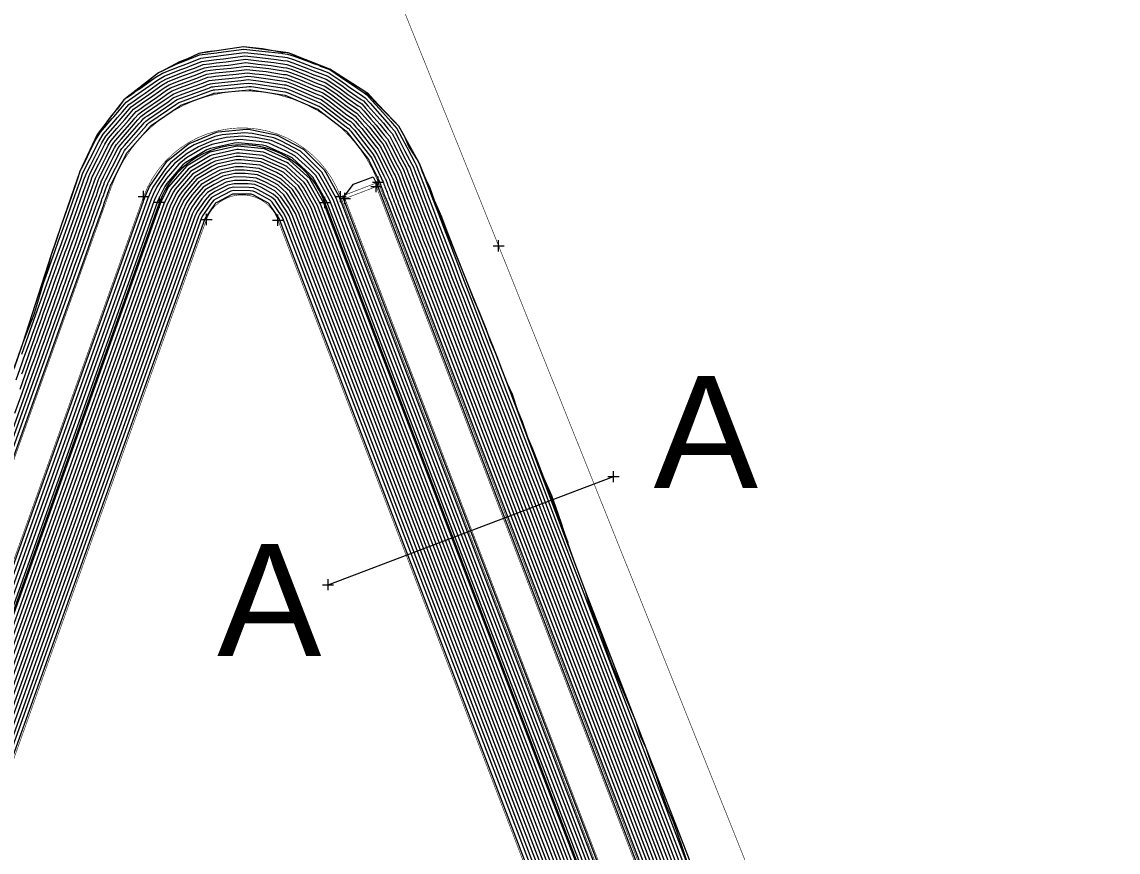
# Model space of a CAD drawing. Extents: x 358458 to 361663, y 818350 to 821723.
# Drawn here: x 360305 to 360500.7, y 821420.3 to 821568.5 of the extents above; entities that cross this region are included whole.
import ezdxf

# ---------------------------------------------------------------- set-up
doc = ezdxf.new("R2010")
doc.units = 0
doc.header["$MEASUREMENT"] = 0
doc.linetypes.add('solid', pattern=[0])
for name, color, linetype, lineweight in [('0 101001GR FENCES', 5, 'solid', 9), ('CROSS SECTIONS', 7, 'solid', 9), ('DAM 1', 7, 'solid', 9), ('DAM FOOTPRINT', 7, 'solid', 9), ('DESIGN_Contours', 7, 'solid', 18), ('FREEBOARD', 7, 'solid', 9), ('WATER LEVEL STRING', 7, 'solid', 9)]:
    doc.layers.add(name, color=color, linetype=linetype, lineweight=lineweight)
doc.styles.add('CT_Arial', font='ARIAL.TTF', dxfattribs={"bigfont": 'ARIAL.TTF'})

# ---------------------------------------------------------------- blocks, each defined once
blk = doc.blocks.new('CCAD_POINT_CROSS')
at = {"linetype": 'solid'}
for p, q in [((-1, 0), (1, 0)), ((0, -1), (0, 1))]:
    blk.add_line(p, q, dxfattribs=at)
for tag in ['POINT_NUMBER', 'POINT_CODE', 'POINT_HEIGHT']:
    blk.add_attdef(tag, (0, 0), '', height=1)

msp = doc.modelspace()

# ---------------------------------------------------------------- linework, layer by layer
at = {"layer": '0 101001GR FENCES', "color": 5, "linetype": 'solid', "lineweight": 9, "const_width": 0.1}
msp.add_lwpolyline([(360407, 821713.71), (360393.97, 821722.31), (360375.97, 821711.45), (360374.56, 821707.72), (360378.74, 821699.71), (360368.53, 821691.08), (360361.92, 821673.13), (360347.67, 821634.07), (360361.71, 821599.06), (360390.11, 821528.5), (360447.78, 821384.75), (360478.35, 821308.98), (360511.88, 821225.56), (360542.71, 821148.95), (360584.63, 821044.45), (360673.59, 820823.78), (360696.16, 820767.52), (360723.17, 820700.47), (360762.91, 820601.58), (360799.02, 820511.91), (360830.21, 820434.39), (360876.29, 820319.74)], dxfattribs=at)
at = {"layer": '0 101001GR FENCES', "color": 5, "lineweight": 0}
msp.add_point((360390.11, 821528.5), dxfattribs=at)
at = {"layer": 'CROSS SECTIONS', "color": 7, "linetype": 'solid', "lineweight": 9}
msp.add_line((360359.65, 821468.01), (360410.63, 821487.31), dxfattribs=at)
at = {"layer": 'CROSS SECTIONS', "color": 7, "lineweight": 0}
for p in [(360410.63, 821487.31), (360359.65, 821468.01)]:
    msp.add_point(p, dxfattribs=at)
at = {"layer": 'DAM 1', "color": 7, "linetype": 'solid', "lineweight": 9, "const_width": 0.1, "elevation": 198.7}
for points in [[(360368.61, 821539.87), (360465.78, 821285.96), (360156.62, 820426.67), (359983.96, 820537.36, -0.3492), (359973.77, 820567.23), (360321.06, 821539.34, -0.696308), (360368.61, 821539.87)], [(360326.71, 821537.32), (359979.42, 820565.21, 0.3492), (359987.2, 820542.41), (360130.33, 820450.65, 0.481673), (360158.98, 820460.39), (360454.49, 821281.76, 0.179606), (360454.35, 821295.68), (360361.89, 821537.3, 0.696589), (360326.71, 821537.32)]]:
    msp.add_lwpolyline(points, format="xyb", dxfattribs=at)
at = {"layer": 'DAM 1', "color": 7, "lineweight": 0}
for p in [(360368.61, 821539.87, 198.7), (360326.71, 821537.32, 198.7), (360361.89, 821537.3, 198.7)]:
    msp.add_point(p, dxfattribs=at)
at = {"layer": 'DAM FOOTPRINT', "color": 7, "linetype": 'solid', "lineweight": 9}
for points in [[(360427.43, 821410.63), (360416.44, 821438.83), (360405.67, 821466.68), (360389.88, 821508.68), (360375.97, 821543.21), (360372.3, 821549.88), (360366.24, 821556.1), (360359.99, 821560.05), (360352.54, 821562.96), (360344.56, 821564.05), (360336.6, 821562.86), (360329.39, 821559.41), (360323.2, 821554.56), (360318.44, 821548.41), (360315.33, 821541.79), (360311.97, 821532.16), (360311.97, 821532.16), (360310.22, 821526.89), (360305.11, 821511.01), (360299.8, 821496.17)], [(360423.81, 821418.55), (360423.14, 821420.48), (360422.07, 821423.66), (360421.33, 821425.65), (360420.05, 821428.73), (360419.31, 821430.74), (360418.28, 821433.78), (360417.43, 821435.96), (360416.44, 821438.83), (360415.47, 821440.95), (360414.57, 821443.77), (360413.52, 821446.17), (360412.33, 821449.01), (360411.46, 821451.13), (360410.24, 821454.08), (360409.43, 821456.29), (360408.41, 821459.16), (360407.49, 821461.58), (360406.42, 821464.21), (360405.67, 821466.68), (360404.81, 821469.04), (360403.76, 821471.74), (360402.95, 821474.06), (360402.08, 821476.69), (360401.33, 821478.92), (360400.33, 821481.86), (360399.63, 821483.89), (360398.21, 821487.09), (360397.44, 821489.12), (360396.21, 821492.23), (360395.32, 821494.27), (360394.35, 821497.09), (360393.55, 821499.08), (360392.58, 821501.96), (360391.71, 821503.87), (360390.57, 821506.72), (360389.88, 821508.68), (360388.62, 821511.64), (360387.87, 821513.69), (360386.61, 821516.77), (360385.7, 821518.96), (360384.68, 821521.57), (360383.79, 821523.82), (360382.74, 821526.35), (360381.9, 821528.62), (360380.72, 821531.55), (360379.99, 821533.65), (360378.64, 821536.62), (360377.87, 821538.82), (360376.53, 821541.69), (360375.97, 821543.21), (360375.72, 821543.68), (360374.09, 821546.24), (360373.31, 821548.08), (360372.3, 821549.88), (360371.39, 821550.83), (360369.81, 821552.49), (360367.75, 821554.67), (360366.76, 821555.76), (360366.24, 821556.1), (360363.32, 821557.9), (360361.94, 821558.77), (360359.99, 821560.05), (360358.27, 821560.63), (360356.92, 821561.05), (360353.64, 821562.58), (360352.54, 821562.96), (360352.4, 821562.97), (360351.48, 821563.05), (360347.94, 821563.71), (360344.56, 821564.05), (360339.79, 821563.36), (360338.14, 821563.17), (360336.6, 821562.86), (360334.55, 821561.89), (360333.12, 821561.37), (360329.93, 821559.63), (360329.39, 821559.41), (360328.57, 821558.81), (360325.65, 821556.31), (360324.33, 821555.45), (360323.2, 821554.56), (360321.97, 821552.92), (360320.9, 821551.71), (360318.89, 821548.93), (360318.44, 821548.41), (360317.99, 821547.44), (360316.39, 821543.85), (360315.57, 821542.28), (360315.33, 821541.79), (360314.91, 821540.49), (360313.82, 821537.33), (360312.56, 821533.83), (360311.97, 821532.16), (360310.72, 821528.41), (360310.22, 821526.89), (360309.09, 821522.77), (360308.71, 821521.59), (360307.38, 821517.2), (360307.08, 821516.27), (360305.44, 821511.98), (360305.11, 821511.01), (360303.62, 821506.66)]]:
    msp.add_lwpolyline(points, dxfattribs=at)
at = {"layer": 'DAM FOOTPRINT', "color": 7, "linetype": 'solid', "lineweight": 9, "const_width": 0.1, "elevation": 196.62}
for points in [[(360315.33, 821541.79), (360318.44, 821548.41), (360323.2, 821554.56), (360329.39, 821559.41), (360336.6, 821562.86), (360344.56, 821564.05), (360352.54, 821562.96), (360359.99, 821560.05), (360366.24, 821556.1), (360372.3, 821549.88), (360375.97, 821543.21), (360389.88, 821508.68), (360405.67, 821466.68), (360416.44, 821438.83), (360427.43, 821410.63), (360443.4, 821372.94), (360456.93, 821340.52), (360468.91, 821309.4), (360479.86, 821286.1), (360491.79, 821255.82)], [(360299.8, 821496.17), (360305.11, 821511.01), (360310.22, 821526.89), (360311.97, 821532.16), (360315.33, 821541.79)]]:
    msp.add_lwpolyline(points, dxfattribs=at)
at = {"layer": 'DESIGN_Contours', "color": 1, "linetype": 'solid', "lineweight": 9}
for points, elevation in [([(360316.58, 821544.29), (360318.13, 821547.38), (360319.04, 821548.82), (360321.11, 821551.25), (360321.4, 821551.57), (360322.38, 821552.71), (360323.62, 821554.16), (360324.69, 821554.92), (360325.85, 821555.76), (360326.3, 821556.06), (360329.19, 821558.11), (360330.38, 821558.82), (360333.16, 821559.92), (360334.25, 821560.31), (360335.4, 821560.77), (360337.13, 821561.45), (360338.38, 821561.62), (360339.7, 821561.79), (360340.97, 821561.92), (360344.79, 821562.43), (360347.47, 821562.13), (360350.42, 821561.8), (360351.56, 821561.62), (360352.32, 821561.54), (360353.33, 821561.19), (360356.16, 821560.14), (360357.06, 821559.76), (360358.19, 821559.33), (360359.62, 821558.81), (360361.23, 821557.72), (360362.34, 821556.96), (360363.24, 821556.27), (360365.57, 821554.67), (360365.99, 821554.39), (360366.78, 821553.51), (360368.38, 821551.73), (360369.57, 821550.4), (360370.4, 821549.33), (360371.09, 821548.56), (360371.85, 821547.12), (360372.59, 821545.73), (360372.97, 821544.94), (360374.1, 821542.81), (360374.29, 821542.45), (360374.74, 821541.28), (360375.58, 821539.08), (360376.22, 821537.4), (360377.04, 821535.26), (360377.66, 821533.66), (360378.47, 821531.52), (360379.13, 821529.8), (360379.81, 821528.03), (360380.42, 821526.42), (360381.15, 821524.52), (360381.71, 821523.06), (360382.51, 821520.98), (360383.1, 821519.42), (360384.39, 821516.05), (360385.12, 821514.14), (360386.43, 821510.72), (360387.84, 821507.04), (360389.59, 821502.46), (360393.6, 821491.98), (360394.42, 821489.84), (360397.08, 821482.9), (360400.15, 821474.87), (360407.1, 821456.72), (360410.57, 821447.64), (360433.87, 821386.76)], 196.6), ([(360325.89, 821556.51), (360328.78, 821558.57), (360330.09, 821559.34), (360333.14, 821560.55), (360333.76, 821560.77), (360335.02, 821561.27), (360336.92, 821562.02), (360338.29, 821562.2), (360339.74, 821562.4), (360340.52, 821562.47), (360344.71, 821563.03), (360347.64, 821562.71), (360350.88, 821562.34), (360351.53, 821562.24), (360352.36, 821562.15), (360353.46, 821561.77), (360356.56, 821560.62), (360356.98, 821560.44), (360358.23, 821559.98), (360359.8, 821559.4), (360361.56, 821558.2), (360362.77, 821557.38), (360363.28, 821556.99), (360365.84, 821555.24), (360366.3, 821554.93), (360367.16, 821553.97), (360368.91, 821552.01), (360370.22, 821550.55), (360370.75, 821549.87), (360371.51, 821549.02), (360372.35, 821547.45), (360373.15, 821545.92), (360373.39, 821545.43), (360374.63, 821543.09), (360374.84, 821542.7), (360375.33, 821541.42), (360376.25, 821539), (360376.96, 821537.16), (360377.85, 821534.82), (360378.53, 821533.06), (360379.42, 821530.72), (360380.14, 821528.83), (360380.89, 821526.89), (360381.56, 821525.12), (360382.36, 821523.04), (360382.97, 821521.44), (360383.85, 821519.16), (360384.5, 821517.45), (360385.91, 821513.75), (360386.72, 821511.66), (360388.15, 821507.91), (360389.69, 821503.87), (360391.61, 821498.86), (360396.01, 821487.36), (360396.91, 821485.02), (360399.82, 821477.41), (360403.19, 821468.6), (360410.81, 821448.71), (360414.62, 821438.75), (360430.79, 821396.47)], 196.4), ([(360331.82, 821560.67), (360333.12, 821561.18), (360333.27, 821561.23), (360334.64, 821561.78), (360336.7, 821562.59), (360338.2, 821562.79), (360339.77, 821563), (360340.07, 821563.03), (360344.62, 821563.64), (360347.81, 821563.28), (360351.34, 821562.89), (360351.49, 821562.87), (360352.39, 821562.76), (360353.59, 821562.36), (360356.18, 821561.4)], 196.2), ([(360303.95, 821504.6), (360305.04, 821507.65), (360305.28, 821508.32), (360306.55, 821511.87), (360306.87, 821512.76), (360308.21, 821516.5), (360309.63, 821520.47), (360309.93, 821521.33), (360311.41, 821525.48), (360311.77, 821526.48), (360313.1, 821530.19), (360313.52, 821531.37), (360314.52, 821534.17), (360314.95, 821535.38), (360315.85, 821537.89), (360316.66, 821540.16), (360316.99, 821541.08), (360317.16, 821541.43), (360317.73, 821542.56), (360318.55, 821544.18), (360319.81, 821546.69), (360320.45, 821547.72), (360321.93, 821549.44), (360323.35, 821551.06), (360324.04, 821551.87), (360324.92, 821552.9), (360325.68, 821553.44), (360326.51, 821554.03), (360328.34, 821555.28), (360330.4, 821556.74), (360331.25, 821557.24), (360333.22, 821558.03), (360335.73, 821558.93), (360336.54, 821559.25), (360337.77, 821559.74), (360338.66, 821559.86), (360339.6, 821559.98), (360342.33, 821560.25), (360345.05, 821560.61), (360346.95, 821560.4), (360349.05, 821560.16), (360351.68, 821559.75), (360352.22, 821559.69), (360352.93, 821559.45), (360354.94, 821558.7), (360357.27, 821557.7), (360358.08, 821557.4), (360359.09, 821557.03), (360360.23, 821556.25), (360361.02, 821555.72), (360363.12, 821554.1), (360364.78, 821552.97), (360365.08, 821552.76), (360365.64, 821552.14), (360366.77, 821550.87), (360367.62, 821549.93), (360369.34, 821547.72), (360369.83, 821547.17), (360370.37, 821546.15), (360370.89, 821545.16), (360371.71, 821543.47), (360372.51, 821541.96), (360372.65, 821541.7), (360372.97, 821540.87), (360373.56, 821539.31), (360374.02, 821538.11), (360374.6, 821536.6), (360375.04, 821535.45), (360375.62, 821533.93), (360376.09, 821532.71), (360376.57, 821531.45), (360377.01, 821530.31), (360377.52, 821528.96), (360377.92, 821527.92), (360378.49, 821526.44), (360378.91, 821525.33), (360379.83, 821522.94), (360380.35, 821521.58), (360381.28, 821519.15), (360382.28, 821516.53), (360383.52, 821513.28), (360386.38, 821505.83), (360386.96, 821504.31), (360388.85, 821499.37), (360391.03, 821493.66), (360395.97, 821480.76), (360398.44, 821474.31), (360443.1, 821357.61)], 197.2), ([(360308.46, 821520.78), (360308.8, 821521.72), (360309.25, 821522.99), (360310.94, 821527.71), (360311.47, 821529.21), (360312.74, 821532.76), (360313.29, 821534.31), (360314.44, 821537.5), (360315.47, 821540.39), (360315.88, 821541.55), (360316.1, 821541.99), (360316.82, 821543.43), (360317.09, 821543.96), (360318.69, 821547.15), (360319.51, 821548.45), (360321.38, 821550.64), (360322.05, 821551.4), (360322.93, 821552.43), (360324.05, 821553.74), (360325.02, 821554.43), (360326.07, 821555.18), (360326.98, 821555.8), (360329.59, 821557.66), (360330.67, 821558.29), (360333.18, 821559.29), (360334.74, 821559.85), (360335.78, 821560.26), (360337.34, 821560.88), (360338.48, 821561.03), (360339.67, 821561.19), (360341.43, 821561.36), (360344.88, 821561.82), (360347.29, 821561.55), (360349.97, 821561.25), (360351.6, 821561), (360352.29, 821560.92), (360353.2, 821560.61), (360355.75, 821559.66), (360357.13, 821559.07), (360358.16, 821558.69), (360359.45, 821558.21), (360360.9, 821557.23), (360361.9, 821556.55), (360363.2, 821555.54), (360365.31, 821554.1), (360365.69, 821553.85), (360366.4, 821553.05), (360367.84, 821551.44), (360368.92, 821550.24), (360370.05, 821548.8), (360370.67, 821548.09), (360371.36, 821546.8), (360372.02, 821545.54), (360372.55, 821544.45), (360373.57, 821542.52), (360373.74, 821542.2), (360374.15, 821541.14), (360374.91, 821539.16), (360375.49, 821537.64), (360376.23, 821535.71), (360376.78, 821534.25), (360377.52, 821532.32), (360378.12, 821530.77), (360378.73, 821529.17), (360379.29, 821527.71), (360379.94, 821526), (360380.45, 821524.68), (360381.17, 821522.8), (360381.71, 821521.39), (360382.87, 821518.35), (360383.53, 821516.62), (360384.72, 821513.53), (360385.99, 821510.2), (360387.57, 821506.07), (360391.2, 821496.59), (360391.94, 821494.66), (360394.33, 821488.39), (360397.11, 821481.13), (360403.39, 821464.73), (360406.53, 821456.53), (360436.95, 821377.04)], 196.8), ([(360358.12, 821560.68), (360358.27, 821560.62), (360359.97, 821559.99), (360361.89, 821558.69), (360363.21, 821557.79), (360363.31, 821557.71), (360366.1, 821555.81), (360366.6, 821555.47), (360367.54, 821554.42), (360369.45, 821552.3), (360370.87, 821550.71), (360371.11, 821550.41), (360371.93, 821549.48), (360372.84, 821547.77), (360373.71, 821546.12), (360373.81, 821545.92), (360375.16, 821543.37), (360375.39, 821542.94), (360375.92, 821541.55), (360376.92, 821538.93), (360377.69, 821536.93), (360378.66, 821534.38), (360379.4, 821532.46), (360380.37, 821529.91), (360381.16, 821527.86), (360381.97, 821525.75), (360382.7, 821523.82), (360383.57, 821521.57), (360384.24, 821519.82), (360385.18, 821517.34), (360385.9, 821515.48), (360387.43, 821511.46), (360388.31, 821509.17), (360389.87, 821505.1), (360391.55, 821500.71), (360393.64, 821495.25), (360398.42, 821482.75), (360399.4, 821480.19), (360402.57, 821471.92), (360406.23, 821462.34), (360414.52, 821440.69), (360418.66, 821429.86), (360427.72, 821406.19)], 196.2), ([(360303.73, 821498.63), (360305, 821502.18), (360305.56, 821503.75), (360305.76, 821504.29), (360306.89, 821507.45), (360307.09, 821508.02), (360307.7, 821509.72), (360308.87, 821513.02), (360310.02, 821516.22), (360310.12, 821516.51), (360310.78, 821518.35), (360310.91, 821518.73), (360311.56, 821520.54), (360311.7, 821520.94), (360312.45, 821523.04), (360312.64, 821523.57), (360313.44, 821525.79), (360314.28, 821528.15), (360314.46, 821528.66), (360315.34, 821531.12), (360315.55, 821531.71), (360316.34, 821533.91), (360316.59, 821534.61), (360317.18, 821536.27), (360317.44, 821536.99), (360317.97, 821538.48), (360318.45, 821539.83), (360318.65, 821540.37), (360318.75, 821540.58), (360319.09, 821541.25), (360320.74, 821544.52), (360321.49, 821546.01), (360321.87, 821546.62), (360322.75, 821547.64), (360325.29, 821550.54), (360325.7, 821551.02), (360326.23, 821551.63), (360326.68, 821551.95), (360327.17, 821552.3), (360330.39, 821554.5), (360331.61, 821555.37), (360332.11, 821555.67), (360333.29, 821556.13), (360337.2, 821557.55), (360337.69, 821557.74), (360338.42, 821558.03), (360338.94, 821558.1), (360339.5, 821558.17), (360343.7, 821558.58), (360345.31, 821558.8), (360346.43, 821558.67), (360347.68, 821558.53), (360351.79, 821557.89), (360352.11, 821557.85), (360352.54, 821557.71), (360353.73, 821557.27), (360357.48, 821555.65), (360357.96, 821555.47), (360358.57, 821555.25), (360359.24, 821554.79), (360359.71, 821554.47), (360363, 821551.93), (360363.99, 821551.26), (360364.16, 821551.14), (360364.49, 821550.77), (360365.17, 821550.02), (360365.67, 821549.45), (360368.28, 821546.11), (360368.57, 821545.78), (360368.89, 821545.17), (360369.2, 821544.59), (360370.45, 821542.01), (360370.93, 821541.11), (360371.01, 821540.96), (360371.2, 821540.46), (360371.55, 821539.54), (360371.82, 821538.83), (360372.17, 821537.93), (360372.43, 821537.25), (360372.77, 821536.35), (360373.05, 821535.62), (360373.33, 821534.88), (360373.59, 821534.2), (360373.9, 821533.4), (360374.14, 821532.78), (360374.47, 821531.9), (360374.72, 821531.25), (360375.27, 821529.82), (360375.58, 821529.02), (360376.13, 821527.58), (360376.72, 821526.02), (360377.46, 821524.1), (360379.15, 821519.67), (360379.5, 821518.77), (360380.62, 821515.85), (360381.91, 821512.46), (360384.84, 821504.81), (360386.31, 821500.98), (360452.32, 821328.47)], 197.8), ([(360304.64, 821502.95), (360306.09, 821507.01), (360307.49, 821510.94), (360307.62, 821511.29), (360308.43, 821513.55), (360308.59, 821514.02), (360309.39, 821516.24), (360309.56, 821516.73), (360310.49, 821519.32), (360310.72, 821519.97), (360311.69, 821522.7), (360312.73, 821525.59), (360312.95, 821526.22), (360314.03, 821529.24), (360314.29, 821529.97), (360315.26, 821532.67), (360315.56, 821533.53), (360316.29, 821535.57), (360316.61, 821536.45), (360317.26, 821538.28), (360317.85, 821539.94), (360318.09, 821540.61), (360318.22, 821540.86), (360318.63, 821541.68), (360320.01, 821544.41), (360320.93, 821546.24), (360321.4, 821546.98), (360322.47, 821548.24), (360324.64, 821550.71), (360325.15, 821551.3), (360325.79, 821552.05), (360326.34, 821552.45), (360326.95, 821552.88), (360329.71, 821554.76), (360331.21, 821555.83), (360331.82, 821556.19), (360333.27, 821556.76), (360336.71, 821558.01), (360337.3, 821558.25), (360338.2, 821558.6), (360338.85, 821558.69), (360339.53, 821558.78), (360343.24, 821559.14), (360345.22, 821559.4), (360346.6, 821559.25), (360348.14, 821559.08), (360351.75, 821558.51), (360352.15, 821558.47), (360352.67, 821558.29), (360354.13, 821557.74), (360357.41, 821556.33), (360358, 821556.12), (360358.74, 821555.84), (360359.57, 821555.28), (360360.15, 821554.89), (360363.04, 821552.65), (360364.25, 821551.83), (360364.47, 821551.68), (360364.87, 821551.22), (360365.7, 821550.3), (360366.32, 821549.61), (360368.63, 821546.64), (360368.99, 821546.24), (360369.39, 821545.5), (360369.77, 821544.78), (360370.87, 821542.5), (360371.46, 821541.39), (360371.55, 821541.2), (360371.79, 821540.6), (360372.22, 821539.46), (360372.55, 821538.59), (360372.98, 821537.48), (360373.3, 821536.65), (360373.72, 821535.54), (360374.06, 821534.65), (360374.41, 821533.73), (360374.73, 821532.9), (360375.11, 821531.92), (360375.4, 821531.16), (360375.81, 821530.08), (360376.12, 821529.28), (360376.79, 821527.53), (360377.17, 821526.54), (360377.84, 821524.77), (360378.57, 821522.86), (360379.48, 821520.49), (360381.56, 821515.06), (360381.98, 821513.95), (360383.36, 821510.36), (360384.95, 821506.19), (360388.55, 821496.79), (360390.35, 821492.09), (360449.25, 821338.18)], 197.6), ([(360304.97, 821505.66), (360305.12, 821506.08), (360306.08, 821508.76), (360306.27, 821509.31), (360307.22, 821511.94), (360307.42, 821512.53), (360308.52, 821515.59), (360308.79, 821516.36), (360309.95, 821519.6), (360311.18, 821523.03), (360311.44, 821523.77), (360312.72, 821527.36), (360313.03, 821528.22), (360314.18, 821531.43), (360314.54, 821532.45), (360315.41, 821534.87), (360315.78, 821535.92), (360316.56, 821538.09), (360317.26, 821540.05), (360317.54, 821540.84), (360317.69, 821541.14), (360318.18, 821542.12), (360319.28, 821544.29), (360320.37, 821546.47), (360320.93, 821547.35), (360322.2, 821548.84), (360323.99, 821550.88), (360324.59, 821551.58), (360325.36, 821552.47), (360326.01, 821552.94), (360326.73, 821553.45), (360329.03, 821555.02), (360330.8, 821556.29), (360331.53, 821556.72), (360333.25, 821557.39), (360336.22, 821558.47), (360336.92, 821558.75), (360337.99, 821559.17), (360338.76, 821559.27), (360339.57, 821559.38), (360342.79, 821559.69), (360345.14, 821560.01), (360346.78, 821559.82), (360348.59, 821559.62), (360351.72, 821559.13), (360352.18, 821559.08), (360352.8, 821558.87), (360354.54, 821558.22), (360357.34, 821557.02), (360358.04, 821556.76), (360358.92, 821556.43), (360359.9, 821555.76), (360360.59, 821555.3), (360363.08, 821553.38), (360364.51, 821552.4), (360364.77, 821552.22), (360365.26, 821551.68), (360366.24, 821550.59), (360366.97, 821549.77), (360368.99, 821547.18), (360369.41, 821546.7), (360369.88, 821545.82), (360370.33, 821544.97), (360371.29, 821542.98), (360371.98, 821541.67), (360372.1, 821541.45), (360372.38, 821540.74), (360372.89, 821539.38), (360373.29, 821538.35), (360373.79, 821537.04), (360374.17, 821536.05), (360374.67, 821534.74), (360375.08, 821533.68), (360375.49, 821532.59), (360375.87, 821531.6), (360376.32, 821530.44), (360376.66, 821529.54), (360377.15, 821528.26), (360377.52, 821527.31), (360378.31, 821525.23), (360378.76, 821524.06), (360379.56, 821521.96), (360380.43, 821519.7), (360381.5, 821516.89), (360383.97, 821510.44), (360384.47, 821509.13), (360386.1, 821504.86), (360387.99, 821499.93), (360392.26, 821488.78), (360394.4, 821483.2), (360446.17, 821347.9)], 197.4), ([(360301.68, 821487.54), (360309.84, 821510.36), (360310.58, 821512.46), (360310.82, 821513.13), (360315.62, 821526.54), (360316.02, 821527.66), (360316.19, 821528.15), (360316.25, 821528.32), (360316.61, 821529.32), (360316.67, 821529.49), (360316.86, 821530.03), (360317.23, 821531.07), (360317.59, 821532.07), (360317.63, 821532.16), (360317.83, 821532.74), (360317.87, 821532.86), (360318.08, 821533.43), (360318.12, 821533.55), (360318.36, 821534.22), (360318.42, 821534.38), (360318.67, 821535.08), (360318.93, 821535.82), (360318.99, 821535.98), (360319.27, 821536.75), (360319.33, 821536.94), (360319.58, 821537.63), (360319.66, 821537.85), (360319.84, 821538.37), (360319.92, 821538.6), (360320.09, 821539.07), (360320.24, 821539.49), (360320.3, 821539.66), (360320.34, 821539.73), (360320.44, 821539.94), (360322.93, 821544.85), (360323.17, 821545.32), (360323.29, 821545.51), (360323.56, 821545.83), (360327.24, 821550.02), (360327.37, 821550.17), (360327.53, 821550.37), (360327.67, 821550.47), (360327.83, 821550.58), (360332.44, 821553.73), (360332.82, 821554), (360332.98, 821554.09), (360333.35, 821554.24), (360338.68, 821556.17), (360338.83, 821556.23), (360339.06, 821556.32), (360339.22, 821556.34), (360339.4, 821556.37), (360345.06, 821556.91), (360345.56, 821556.98), (360345.92, 821556.94), (360346.31, 821556.9), (360351.91, 821556.02), (360352.01, 821556.01), (360352.14, 821555.97), (360352.52, 821555.83), (360357.7, 821553.6), (360357.85, 821553.54), (360358.04, 821553.47), (360358.25, 821553.32), (360358.4, 821553.22), (360362.88, 821549.76), (360363.19, 821549.55), (360363.25, 821549.51), (360363.35, 821549.4), (360363.56, 821549.16), (360363.72, 821548.98), (360367.22, 821544.49), (360367.31, 821544.39), (360367.41, 821544.2), (360367.51, 821544.02), (360369.19, 821540.54), (360369.34, 821540.26), (360369.36, 821540.21), (360369.42, 821540.06), (360369.54, 821539.76), (360369.62, 821539.54), (360369.73, 821539.26), (360369.81, 821539.05), (360369.92, 821538.76), (360370.01, 821538.53), (360370.1, 821538.3), (360370.18, 821538.09), (360370.27, 821537.84), (360370.35, 821537.64), (360370.45, 821537.37), (360370.53, 821537.16), (360370.7, 821536.71), (360370.8, 821536.46), (360370.97, 821536.01), (360371.16, 821535.52), (360371.39, 821534.91), (360371.92, 821533.52), (360372.03, 821533.24), (360372.38, 821532.32), (360372.79, 821531.25), (360373.71, 821528.85), (360374.17, 821527.65), (360461.55, 821299.32)], 198.4), ([(360303.38, 821494.07), (360311.66, 821517.24), (360312.35, 821519.17), (360312.65, 821520.02), (360312.75, 821520.31), (360313.37, 821522.03), (360313.48, 821522.34), (360313.81, 821523.26), (360314.45, 821525.05), (360315.07, 821526.79), (360315.12, 821526.95), (360315.48, 821527.94), (360315.55, 821528.15), (360315.9, 821529.13), (360315.98, 821529.35), (360316.39, 821530.49), (360316.49, 821530.78), (360316.92, 821531.98), (360317.38, 821533.26), (360317.48, 821533.54), (360317.96, 821534.87), (360318.07, 821535.2), (360318.5, 821536.39), (360318.63, 821536.77), (360318.96, 821537.67), (360319.1, 821538.06), (360319.38, 821538.87), (360319.65, 821539.6), (360319.75, 821539.9), (360319.81, 821540.01), (360319.99, 821540.37), (360322.2, 821544.74), (360322.61, 821545.55), (360322.81, 821545.88), (360323.29, 821546.44), (360326.59, 821550.19), (360326.81, 821550.46), (360327.1, 821550.79), (360327.34, 821550.96), (360327.61, 821551.15), (360331.76, 821553.99), (360332.42, 821554.46), (360332.69, 821554.62), (360333.33, 821554.87), (360338.18, 821556.63), (360338.45, 821556.73), (360338.84, 821556.89), (360339.13, 821556.93), (360339.43, 821556.97), (360344.6, 821557.47), (360345.48, 821557.58), (360346.09, 821557.52), (360346.77, 821557.44), (360351.87, 821556.64), (360352.04, 821556.62), (360352.27, 821556.55), (360352.92, 821556.31), (360357.63, 821554.28), (360357.89, 821554.18), (360358.22, 821554.06), (360358.58, 821553.81), (360358.84, 821553.64), (360362.92, 821550.48), (360363.46, 821550.12), (360363.55, 821550.05), (360363.73, 821549.85), (360364.1, 821549.45), (360364.37, 821549.14), (360367.57, 821545.03), (360367.73, 821544.85), (360367.9, 821544.52), (360368.07, 821544.21), (360369.61, 821541.03), (360369.87, 821540.54), (360369.91, 821540.46), (360370.01, 821540.19), (360370.21, 821539.69), (360370.35, 821539.3), (360370.54, 821538.81), (360370.68, 821538.45), (360370.87, 821537.96), (360371.02, 821537.56), (360371.18, 821537.16), (360371.32, 821536.79), (360371.48, 821536.36), (360371.61, 821536.02), (360371.79, 821535.54), (360371.93, 821535.19), (360372.22, 821534.42), (360372.39, 821533.98), (360372.69, 821533.2), (360373.01, 821532.35), (360373.41, 821531.31), (360374.33, 821528.91), (360374.52, 821528.42), (360375.13, 821526.83), (360375.83, 821524.99), (360377.42, 821520.83), (360378.22, 821518.76), (360458.47, 821309.04)], 198.2), ([(359979.17, 820583.03), (360313.34, 821518.39), (360315.78, 821525.21), (360318, 821531.43), (360318.21, 821532.01), (360318.27, 821532.19), (360319.58, 821535.85), (360319.69, 821536.15), (360319.74, 821536.29), (360319.75, 821536.33), (360319.85, 821536.6), (360319.87, 821536.65), (360319.92, 821536.8), (360320.02, 821537.08), (360320.12, 821537.36), (360320.13, 821537.38), (360320.18, 821537.54), (360320.19, 821537.57), (360320.25, 821537.73), (360320.26, 821537.76), (360320.33, 821537.94), (360320.34, 821537.99), (360320.41, 821538.18), (360320.48, 821538.38), (360320.5, 821538.42), (360320.57, 821538.63), (360320.59, 821538.68), (360320.66, 821538.87), (360320.68, 821538.93), (360320.73, 821539.07), (360320.75, 821539.14), (360320.8, 821539.26), (360320.84, 821539.38), (360320.86, 821539.43), (360320.87, 821539.44), (360320.89, 821539.5), (360323.66, 821544.97), (360323.73, 821545.09), (360323.76, 821545.15), (360323.83, 821545.23), (360327.89, 821549.85), (360327.92, 821549.89), (360327.97, 821549.94), (360328, 821549.97), (360328.05, 821550), (360333.12, 821553.47), (360333.23, 821553.54), (360333.27, 821553.57), (360333.37, 821553.61), (360339.17, 821555.71), (360339.21, 821555.73), (360339.27, 821555.75), (360339.32, 821555.76), (360339.37, 821555.76), (360345.51, 821556.36), (360345.65, 821556.37), (360345.74, 821556.36), (360345.85, 821556.35), (360351.94, 821555.4), (360351.97, 821555.4), (360352.01, 821555.38), (360352.11, 821555.35), (360357.77, 821552.91), (360357.81, 821552.9), (360357.86, 821552.88), (360357.92, 821552.84), (360357.96, 821552.81), (360362.84, 821549.04), (360362.93, 821548.98), (360362.94, 821548.97), (360362.97, 821548.94), (360363.03, 821548.87), (360363.07, 821548.83), (360366.87, 821543.95), (360366.89, 821543.93), (360366.92, 821543.87), (360366.94, 821543.82), (360368.77, 821540.05), (360368.81, 821539.98), (360368.82, 821539.96), (360368.83, 821539.92), (360368.86, 821539.84), (360368.89, 821539.78), (360368.92, 821539.7), (360368.94, 821539.64), (360368.97, 821539.57), (360368.99, 821539.5), (360369.02, 821539.44), (360369.04, 821539.38), (360369.07, 821539.31), (360369.09, 821539.26), (360369.11, 821539.19), (360369.14, 821539.13), (360369.18, 821539.01), (360369.21, 821538.94), (360369.26, 821538.82), (360369.31, 821538.68), (360369.37, 821538.52), (360369.52, 821538.14), (360369.55, 821538.06), (360369.64, 821537.81), (360369.75, 821537.52), (360370, 821536.86), (360370.13, 821536.54), (360464.62, 821289.61)], 198.6), ([(360323.64, 821554.91), (360324.35, 821555.42), (360325.09, 821555.95)], 196.4), ([(360454.14, 821295.6), (360368.61, 821519.09), (360361.68, 821537.22), (360359.26, 821541.65), (360359.07, 821541.98), (360355.48, 821545.53), (360355.2, 821545.78), (360350.73, 821548.14), (360350.39, 821548.3), (360345.43, 821549.27), (360345.06, 821549.31), (360340.03, 821548.82), (360339.67, 821548.73), (360334.99, 821546.81), (360334.67, 821546.62), (360330.75, 821543.43), (360330.51, 821543.15), (360327.67, 821538.96), (360327.57, 821538.75), (360326.93, 821537.24), (360005.68, 820638.04)], 198.6), ([(360453.58, 821295.39), (360386.54, 821470.56), (360361.12, 821537.01), (360359.22, 821540.48), (360358.54, 821541.68), (360355.73, 821544.46), (360354.71, 821545.39), (360351.21, 821547.24), (360349.95, 821547.81), (360346.07, 821548.57), (360344.7, 821548.71), (360340.76, 821548.32), (360339.41, 821548.02), (360335.75, 821546.52), (360334.57, 821545.81), (360331.5, 821543.31), (360330.59, 821542.28), (360328.37, 821539), (360327.99, 821538.22), (360327.49, 821537.04), (360075.7, 820832.26)], 198.4), ([(360453.02, 821295.17), (360404.48, 821422.02), (360360.55, 821536.79), (360359.18, 821539.31), (360358.02, 821541.38), (360355.98, 821543.4), (360354.22, 821545), (360351.69, 821546.34), (360349.52, 821547.31), (360346.7, 821547.87), (360344.34, 821548.11), (360341.48, 821547.83), (360339.16, 821547.32), (360336.51, 821546.22), (360334.47, 821545.01), (360332.24, 821543.2), (360330.68, 821541.41), (360329.08, 821539.03), (360328.42, 821537.69), (360328.05, 821536.83), (360145.72, 821026.48)], 198.2), ([(360440.34, 821324.94), (360359.43, 821536.37), (360359.1, 821536.97), (360356.96, 821540.79), (360356.47, 821541.27), (360353.24, 821544.22), (360352.64, 821544.54), (360348.64, 821546.33), (360347.97, 821546.46), (360343.61, 821546.91), (360342.94, 821546.84), (360338.66, 821545.9), (360338.03, 821545.64), (360334.26, 821543.4), (360333.74, 821542.97), (360330.86, 821539.66), (360330.48, 821539.1), (360329.27, 821536.62), (360329.18, 821536.42), (360285.77, 821414.91)], 197.8), ([(360444.02, 821262.18), (360451.45, 821282.85), (360452.42, 821287.83), (360452.43, 821287.92), (360451.85, 821292.95), (360451.84, 821293.01), (360451.34, 821294.53), (360361.2, 821530.08), (360358.87, 821536.16), (360356.48, 821540.42), (360356.43, 821540.48), (360352.83, 821543.77), (360352.76, 821543.81), (360348.31, 821545.81), (360343.45, 821546.3), (360343.37, 821546.3), (360338.61, 821545.25), (360338.54, 821545.21), (360334.34, 821542.72), (360331.14, 821539.04), (360331.1, 821538.97), (360329.75, 821536.22), (360329.74, 821536.22), (359991.19, 820588.59)], 197.6), ([(360423.62, 821207.26), (360450.89, 821283.06), (360451.79, 821287.69), (360451.83, 821288.02), (360451.29, 821292.71), (360451.24, 821292.9), (360450.78, 821294.31), (360366.84, 821513.65), (360358.31, 821535.95), (360356.08, 821539.91), (360355.91, 821540.16), (360352.56, 821543.23), (360352.29, 821543.37), (360348.15, 821545.23), (360343.63, 821545.69), (360343.33, 821545.69), (360338.89, 821544.71), (360338.62, 821544.57), (360334.72, 821542.25), (360331.74, 821538.83), (360331.57, 821538.58), (360330.31, 821536.01), (360330.31, 821536.01), (360015.07, 820653.63)], 197.4), ([(360403.22, 821152.34), (360450.32, 821283.26), (360451.16, 821287.55), (360451.23, 821288.12), (360450.72, 821292.46), (360450.65, 821292.79), (360450.22, 821294.1), (360372.49, 821497.22), (360357.74, 821535.74), (360355.68, 821539.41), (360355.39, 821539.84), (360352.29, 821542.68), (360351.83, 821542.93), (360347.99, 821544.65), (360343.81, 821545.08), (360343.28, 821545.08), (360339.18, 821544.18), (360338.71, 821543.94), (360335.1, 821541.79), (360332.34, 821538.61), (360332.04, 821538.18), (360330.87, 821535.81), (360330.87, 821535.8), (360038.94, 820718.66)], 197.2), ([(360362.43, 821042.49), (360449.2, 821283.67), (360449.9, 821287.27), (360450.02, 821288.31), (360449.6, 821291.96), (360449.46, 821292.57), (360449.1, 821293.67), (360383.78, 821464.35), (360356.62, 821535.32), (360354.89, 821538.4), (360354.36, 821539.2), (360351.75, 821541.59), (360350.9, 821542.05), (360347.67, 821543.49), (360344.16, 821543.85), (360343.2, 821543.86), (360339.74, 821543.1), (360338.89, 821542.66), (360335.85, 821540.85), (360333.53, 821538.18), (360332.98, 821537.4), (360332, 821535.4), (360332, 821535.39), (360086.68, 820848.73)], 196.8), ([(360342.03, 820987.57), (360448.63, 821283.87), (360449.26, 821287.13), (360449.42, 821288.41), (360449.04, 821291.71), (360448.86, 821292.46), (360448.53, 821293.46), (360389.42, 821447.92), (360356.06, 821535.11), (360354.49, 821537.9), (360353.84, 821538.88), (360351.47, 821541.04), (360350.43, 821541.61), (360347.51, 821542.91), (360344.33, 821543.24), (360343.15, 821543.25), (360340.03, 821542.56), (360338.98, 821542.02), (360336.23, 821540.39), (360334.13, 821537.97), (360333.45, 821537), (360332.57, 821535.19), (360332.56, 821535.18), (360110.55, 820913.76)], 196.6), ([(360321.63, 820932.65), (360448.07, 821284.07), (360448.63, 821286.99), (360448.82, 821288.51), (360448.48, 821291.46), (360448.27, 821292.35), (360447.97, 821293.24), (360395.07, 821431.49), (360355.5, 821534.9), (360354.09, 821537.4), (360353.32, 821538.57), (360351.2, 821540.5), (360349.97, 821541.16), (360347.36, 821542.33), (360344.51, 821542.62), (360343.11, 821542.64), (360340.31, 821542.02), (360339.06, 821541.38), (360336.6, 821539.92), (360334.73, 821537.76), (360333.92, 821536.61), (360333.13, 821534.99), (360333.13, 821534.98), (360134.42, 820978.8)], 196.4), ([(360301.23, 820877.73), (360447.5, 821284.28), (360448, 821286.85), (360448.22, 821288.61), (360447.92, 821291.22), (360447.67, 821292.24), (360447.41, 821293.03), (360400.71, 821415.06), (360354.93, 821534.69), (360353.7, 821536.9), (360352.8, 821538.25), (360350.93, 821539.95), (360349.5, 821540.72), (360347.2, 821541.75), (360344.68, 821542.01), (360343.06, 821542.03), (360340.59, 821541.48), (360339.15, 821540.74), (360336.98, 821539.45), (360335.32, 821537.54), (360334.39, 821536.21), (360333.69, 821534.79), (360333.69, 821534.77), (360158.3, 821043.83)], 196.2), ([(360270.17, 820768.33), (360454.84, 821281.64), (360455.57, 821285.14), (360456, 821287.21), (360455.74, 821290.78), (360455.57, 821292.89), (360455.01, 821294.78), (360454.7, 821295.81), (360397.04, 821446.47), (360362.37, 821537.08), (360364.19, 821539.5), (360367.69, 821540.84), (360368.4, 821539.38), (360404.83, 821444.17), (360465.38, 821285.96), (360273.12, 820751.57)], 198.8), ([(360315.3, 821541.69), (360315.33, 821541.79), (360315.57, 821542.28), (360315.79, 821542.7)], 196.6), ([(360199.25, 820603.11), (360444.68, 821285.29), (360444.85, 821286.16), (360445.21, 821289.1), (360445.11, 821289.97), (360444.7, 821291.69), (360444.61, 821291.96), (360428.94, 821332.9), (360352.12, 821533.64), (360351.71, 821534.38), (360350.2, 821536.65), (360349.57, 821537.22), (360347.18, 821538.51), (360346.41, 821538.86), (360345.56, 821538.95), (360342.84, 821538.98), (360342.01, 821538.79), (360339.59, 821537.55), (360338.86, 821537.12), (360338.31, 821536.48), (360336.75, 821534.24), (360336.52, 821533.77), (360336.51, 821533.74), (360277.65, 821369.01)], 195.2), ([(360260.44, 820767.88), (360446.37, 821284.68), (360446.74, 821286.57), (360447.01, 821288.8), (360446.79, 821290.72), (360446.48, 821292.02), (360446.29, 821292.6), (360412.01, 821382.2), (360353.81, 821534.27), (360352.9, 821535.89), (360351.76, 821537.61), (360350.39, 821538.86), (360348.57, 821539.84), (360346.88, 821540.6), (360345.04, 821540.79), (360342.97, 821540.81), (360341.16, 821540.41), (360339.33, 821539.46), (360337.73, 821538.52), (360336.52, 821537.12), (360335.34, 821535.43), (360334.82, 821534.38), (360334.82, 821534.36), (360206.04, 821173.9)], 195.8), ([(360219.64, 820658.04), (360445.24, 821285.09), (360445.48, 821286.3), (360445.81, 821289), (360445.67, 821290.22), (360445.29, 821291.8), (360445.17, 821292.17), (360423.3, 821349.33), (360352.69, 821533.85), (360352.11, 821534.89), (360350.72, 821536.97), (360349.84, 821537.76), (360347.64, 821538.96), (360346.56, 821539.44), (360345.39, 821539.56), (360342.89, 821539.59), (360341.73, 821539.33), (360339.51, 821538.19), (360338.49, 821537.58), (360337.71, 821536.69), (360336.28, 821534.64), (360335.95, 821533.97), (360335.94, 821533.95), (360253.78, 821303.97)], 195.4), ([(360240.04, 820712.96), (360445.81, 821284.89), (360446.11, 821286.44), (360446.41, 821288.9), (360446.23, 821290.47), (360445.89, 821291.91), (360445.73, 821292.38), (360417.65, 821365.77), (360353.25, 821534.06), (360352.5, 821535.39), (360351.24, 821537.29), (360350.12, 821538.31), (360348.11, 821539.4), (360346.72, 821540.02), (360345.21, 821540.17), (360342.93, 821540.2), (360341.45, 821539.87), (360339.42, 821538.83), (360338.11, 821538.05), (360337.11, 821536.9), (360335.81, 821535.03), (360335.39, 821534.17), (360335.38, 821534.15), (360229.91, 821238.94)], 195.6), ([(360440.23, 821300.04), (360351, 821533.22), (360350.91, 821533.38), (360349.16, 821536.01), (360349.03, 821536.13), (360346.25, 821537.63), (360346.09, 821537.7), (360345.91, 821537.72), (360342.75, 821537.76), (360342.58, 821537.72), (360339.77, 821536.27), (360339.62, 821536.18), (360339.5, 821536.05), (360337.69, 821533.46), (360337.64, 821533.36), (360337.63, 821533.33), (360325.4, 821499.08), (359990.36, 820561.3)], 194.8), ([(360387.84, 821513.76), (360387.86, 821513.7), (360387.9, 821513.59)], 195.8), ([(360388.94, 821510.87), (360389.48, 821509.48), (360390.48, 821506.87), (360391.49, 821504.21), (360393.3, 821499.48), (360395.25, 821494.38), (360397.68, 821488.04), (360401.49, 821478.1), (360402.46, 821475.54)], 195.8)]:
    msp.add_lwpolyline(points, dxfattribs=dict(at, elevation=elevation))
at = {"layer": 'DESIGN_Contours', "color": 5, "linetype": 'solid', "lineweight": 20}
for points, elevation in [([(360304.94, 821509.15), (360306.46, 821513.41), (360308.08, 821517.92), (360308.42, 821518.89), (360310.11, 821523.6), (360310.51, 821524.74), (360312.02, 821528.95), (360312.5, 821530.29), (360313.63, 821533.47), (360314.12, 821534.84), (360315.14, 821537.7), (360316.06, 821540.27), (360316.44, 821541.32), (360316.63, 821541.71), (360317.28, 821542.99), (360317.82, 821544.07), (360319.25, 821546.92), (360319.98, 821548.09), (360321.66, 821550.04), (360322.7, 821551.23), (360323.48, 821552.15), (360324.49, 821553.32), (360325.35, 821553.93), (360326.29, 821554.61), (360327.66, 821555.54), (360329.99, 821557.2), (360330.96, 821557.77), (360333.2, 821558.66), (360335.23, 821559.39), (360336.16, 821559.76), (360337.56, 821560.31), (360338.57, 821560.45), (360339.64, 821560.59), (360341.88, 821560.8), (360344.96, 821561.22), (360347.12, 821560.98), (360349.51, 821560.71), (360351.64, 821560.38), (360352.25, 821560.31), (360353.06, 821560.03), (360355.35, 821559.18), (360357.2, 821558.39), (360358.12, 821558.05), (360359.27, 821557.62), (360360.56, 821556.74), (360361.46, 821556.13), (360363.16, 821554.82), (360365.04, 821553.54), (360365.38, 821553.31), (360366.02, 821552.6), (360367.31, 821551.16), (360368.27, 821550.08), (360369.69, 821548.26), (360370.25, 821547.63), (360370.87, 821546.47), (360371.46, 821545.35), (360372.13, 821543.96), (360373.04, 821542.24), (360373.2, 821541.95), (360373.56, 821541.01), (360374.24, 821539.23), (360374.75, 821537.88), (360375.41, 821536.15), (360375.91, 821534.85), (360376.57, 821533.13), (360377.1, 821531.74), (360377.65, 821530.31), (360378.15, 821529.01), (360378.73, 821527.48), (360379.19, 821526.3), (360379.83, 821524.62), (360380.31, 821523.36), (360381.35, 821520.64), (360381.94, 821519.1), (360383, 821516.34), (360384.13, 821513.37), (360385.55, 821509.67), (360388.79, 821501.21), (360389.45, 821499.48), (360391.59, 821493.88), (360394.07, 821487.4), (360399.68, 821472.75), (360402.48, 821465.42), (360440.02, 821367.33)], 197), ([(360295.93, 821475.01), (360307.69, 821507.93), (360308.67, 821510.68), (360309.11, 821511.89), (360309.26, 821512.3), (360310.13, 821514.74), (360310.28, 821515.18), (360310.75, 821516.49), (360311.66, 821519.04), (360312.54, 821521.51), (360312.62, 821521.73), (360313.13, 821523.15), (360313.23, 821523.44), (360313.73, 821524.83), (360313.84, 821525.14), (360314.42, 821526.77), (360314.57, 821527.17), (360315.18, 821528.89), (360315.83, 821530.7), (360315.97, 821531.1), (360316.65, 821533), (360316.81, 821533.45), (360317.42, 821535.15), (360317.61, 821535.69), (360318.07, 821536.97), (360318.27, 821537.53), (360318.68, 821538.68), (360319.05, 821539.71), (360319.2, 821540.13), (360319.28, 821540.29), (360319.54, 821540.81), (360321.47, 821544.63), (360322.05, 821545.78), (360322.34, 821546.25), (360323.02, 821547.04), (360325.94, 821550.37), (360326.26, 821550.74), (360326.66, 821551.21), (360327.01, 821551.46), (360327.39, 821551.73), (360331.07, 821554.24), (360332.01, 821554.91), (360332.4, 821555.14), (360333.31, 821555.5), (360337.69, 821557.09), (360338.07, 821557.24), (360338.63, 821557.46), (360339.04, 821557.51), (360339.47, 821557.57), (360344.15, 821558.02), (360345.39, 821558.19), (360346.26, 821558.09), (360347.22, 821557.99), (360351.83, 821557.27), (360352.08, 821557.24), (360352.4, 821557.13), (360353.33, 821556.79), (360357.56, 821554.96), (360357.93, 821554.83), (360358.39, 821554.66), (360358.91, 821554.3), (360359.27, 821554.06), (360362.96, 821551.21), (360363.72, 821550.69), (360363.86, 821550.6), (360364.11, 821550.31), (360364.63, 821549.73), (360365.02, 821549.3), (360367.93, 821545.57), (360368.15, 821545.32), (360368.4, 821544.85), (360368.64, 821544.4), (360370.03, 821541.52), (360370.4, 821540.82), (360370.46, 821540.71), (360370.6, 821540.33), (360370.88, 821539.61), (360371.09, 821539.07), (360371.35, 821538.37), (360371.55, 821537.85), (360371.82, 821537.15), (360372.03, 821536.59), (360372.25, 821536.02), (360372.45, 821535.49), (360372.69, 821534.88), (360372.87, 821534.4), (360373.13, 821533.72), (360373.33, 821533.22), (360373.75, 821532.12), (360373.98, 821531.5), (360374.41, 821530.39), (360374.87, 821529.19), (360375.44, 821527.7), (360376.74, 821524.29), (360377.01, 821523.59), (360377.87, 821521.34), (360378.87, 821518.72), (360381.13, 821512.82), (360382.26, 821509.87), (360455.4, 821318.75)], 198), ([(360422.41, 821373.48), (360359.99, 821536.58), (360359.14, 821538.14), (360357.49, 821541.09), (360356.22, 821542.33), (360353.73, 821544.61), (360352.16, 821545.44), (360349.08, 821546.82), (360347.34, 821547.16), (360343.98, 821547.51), (360342.21, 821547.33), (360338.91, 821546.61), (360337.27, 821545.93), (360334.37, 821544.2), (360332.99, 821543.08), (360330.77, 821540.53), (360329.78, 821539.06), (360328.84, 821537.16), (360328.62, 821536.63), (360215.75, 821220.69)], 198), ([(360382.82, 821097.41), (360449.76, 821283.46), (360450.53, 821287.41), (360450.63, 821288.21), (360450.16, 821292.21), (360450.05, 821292.68), (360449.66, 821293.88), (360378.13, 821480.79), (360357.18, 821535.53), (360355.29, 821538.91), (360354.87, 821539.52), (360352.02, 821542.13), (360351.36, 821542.49), (360347.83, 821544.07), (360343.98, 821544.46), (360343.24, 821544.47), (360339.46, 821543.64), (360338.8, 821543.3), (360335.47, 821541.32), (360332.93, 821538.4), (360332.51, 821537.79), (360331.44, 821535.6), (360331.44, 821535.6), (360062.81, 820783.7)], 197), ([(360375.44, 821544.12), (360375.69, 821543.66), (360375.93, 821543.19), (360376.51, 821541.69), (360377.59, 821538.85), (360378.42, 821536.69), (360379.48, 821533.93), (360380.27, 821531.86), (360381.32, 821529.11), (360382.17, 821526.89), (360383.05, 821524.6), (360383.84, 821522.53), (360384.78, 821520.09), (360385.5, 821518.2), (360386.52, 821515.52), (360387.29, 821513.51), (360388.95, 821509.16), (360389.9, 821506.69), (360391.59, 821502.29), (360393.4, 821497.54), (360395.66, 821491.65), (360400.83, 821478.13), (360401.89, 821475.37), (360405.31, 821466.43), (360409.27, 821456.07), (360418.22, 821432.68), (360422.71, 821420.97), (360424.64, 821415.9)], 196), ([(360280.84, 820822.8), (360446.94, 821284.48), (360447.37, 821286.71), (360447.62, 821288.71), (360447.35, 821290.97), (360447.08, 821292.13), (360446.85, 821292.81), (360406.36, 821398.63), (360354.37, 821534.48), (360353.3, 821536.39), (360352.28, 821537.93), (360350.66, 821539.4), (360349.04, 821540.28), (360347.04, 821541.18), (360344.86, 821541.4), (360343.02, 821541.42), (360340.88, 821540.95), (360339.24, 821540.1), (360337.36, 821538.98), (360335.92, 821537.33), (360334.87, 821535.82), (360334.26, 821534.58), (360334.25, 821534.57), (360182.17, 821108.87)], 196), ([(360178.85, 820548.19), (360444.11, 821285.49), (360444.22, 821286.02), (360444.61, 821289.2), (360444.55, 821289.73), (360444.1, 821291.58), (360444.05, 821291.74), (360434.59, 821316.47), (360351.56, 821533.43), (360351.31, 821533.88), (360349.68, 821536.33), (360349.3, 821536.67), (360346.71, 821538.07), (360346.25, 821538.28), (360345.74, 821538.33), (360342.8, 821538.37), (360342.3, 821538.26), (360339.68, 821536.91), (360339.24, 821536.65), (360338.91, 821536.26), (360337.22, 821533.85), (360337.08, 821533.56), (360337.07, 821533.54), (360301.53, 821434.04)], 195)]:
    msp.add_lwpolyline(points, dxfattribs=dict(at, elevation=elevation))
at = {"layer": 'FREEBOARD', "color": 7, "linetype": 'solid', "lineweight": 9, "const_width": 0.1}
for points, elevation in [([(360454.35, 821295.68), (360361.89, 821537.3), (360368.61, 821539.87), (360465.78, 821285.96), (360156.62, 820426.67), (360158.98, 820460.39), (360454.49, 821281.76, 0.179606), (360454.35, 821295.68)], 198.7), ([(360454.91, 821295.9), (360362.66, 821536.95), (360368.27, 821539.09), (360465.14, 821285.96), (360157.52, 820430.94), (360159.57, 820460.27), (360455.05, 821281.56, 0.179606), (360454.91, 821295.9)], 198.9)]:
    msp.add_lwpolyline(points, format="xyb", dxfattribs=dict(at, elevation=elevation))
at = {"layer": 'FREEBOARD', "color": 7, "lineweight": 0}
for p in [(360368.27, 821539.09, 198.9), (360362.66, 821536.95, 198.9)]:
    msp.add_point(p, dxfattribs=at)
at = {"layer": 'WATER LEVEL STRING', "color": 7, "linetype": 'solid', "lineweight": 9}
msp.add_lwpolyline([(360423.81, 821418.55), (360423.14, 821420.48), (360422.07, 821423.66), (360421.33, 821425.65), (360420.05, 821428.73), (360419.31, 821430.74), (360418.28, 821433.78), (360417.43, 821435.96), (360416.44, 821438.83), (360415.47, 821440.95), (360414.57, 821443.77), (360413.52, 821446.17), (360412.33, 821449.01), (360411.46, 821451.13), (360410.24, 821454.08), (360409.43, 821456.29), (360408.41, 821459.16), (360407.49, 821461.58), (360406.42, 821464.21), (360405.67, 821466.68), (360404.81, 821469.04), (360403.76, 821471.74), (360402.95, 821474.06), (360402.08, 821476.69), (360401.33, 821478.92), (360400.33, 821481.86), (360399.63, 821483.89), (360398.21, 821487.09), (360397.44, 821489.12), (360396.21, 821492.23), (360395.32, 821494.27), (360394.35, 821497.09), (360393.55, 821499.08), (360392.58, 821501.96), (360391.71, 821503.87), (360390.57, 821506.72), (360389.88, 821508.68), (360388.62, 821511.64), (360387.87, 821513.69), (360386.61, 821516.77), (360385.7, 821518.96), (360384.68, 821521.57), (360383.79, 821523.82), (360382.74, 821526.35), (360381.9, 821528.62), (360380.72, 821531.55), (360379.99, 821533.65), (360378.64, 821536.62), (360377.87, 821538.82), (360376.53, 821541.69), (360375.97, 821543.21), (360375.72, 821543.68), (360374.09, 821546.24), (360373.31, 821548.08), (360372.3, 821549.88), (360371.39, 821550.83), (360369.81, 821552.49), (360367.75, 821554.67), (360366.76, 821555.76), (360366.24, 821556.1), (360363.32, 821557.9), (360361.94, 821558.77), (360359.99, 821560.05), (360358.27, 821560.63), (360356.92, 821561.05), (360353.64, 821562.58), (360352.54, 821562.96), (360352.4, 821562.97), (360351.48, 821563.05), (360347.94, 821563.71), (360344.56, 821564.05), (360339.79, 821563.36), (360338.14, 821563.17), (360336.6, 821562.86), (360334.55, 821561.89), (360333.12, 821561.37), (360329.93, 821559.63), (360329.39, 821559.41), (360328.57, 821558.81), (360325.65, 821556.31), (360324.33, 821555.45), (360323.2, 821554.56), (360321.97, 821552.92), (360320.9, 821551.71), (360318.89, 821548.93), (360318.44, 821548.41), (360317.99, 821547.44), (360316.39, 821543.85), (360315.57, 821542.28), (360315.33, 821541.79), (360314.91, 821540.49), (360313.82, 821537.33), (360312.56, 821533.83), (360311.97, 821532.16), (360310.72, 821528.41), (360310.22, 821526.89), (360309.09, 821522.77), (360308.71, 821521.59), (360307.38, 821517.2), (360307.08, 821516.27), (360305.44, 821511.98), (360305.11, 821511.01), (360303.62, 821506.66)], dxfattribs=at)
at = {"layer": 'WATER LEVEL STRING', "color": 7, "linetype": 'solid', "lineweight": 9, "const_width": 0.1}
for points, elevation in [([(360329.53, 821536.29), (359982.24, 820564.2, 0.3492), (359988.81, 820544.94), (360131.95, 820453.18, 0.481673), (360156.16, 820461.41), (360451.67, 821282.78, 0.179606), (360451.55, 821294.61), (360359.08, 821536.24, 0.696615), (360329.53, 821536.29)], 197.7), ([(360337.93, 821533.22), (359990.66, 820561.2, 0.3492), (359993.64, 820552.46), (360136.77, 820460.7, 0.481673), (360147.74, 820464.43), (360443.25, 821285.8, 0.179606), (360443.2, 821291.41), (360350.7, 821533.11, 0.696775), (360337.93, 821533.22)], 194.72)]:
    msp.add_lwpolyline(points, format="xyb", dxfattribs=dict(at, elevation=elevation))
at = {"layer": 'WATER LEVEL STRING', "color": 7, "linetype": 'solid', "lineweight": 9}
msp.add_lwpolyline([(360329.53, 821536.29), (359982.24, 820564.2, 0.3492), (359988.81, 820544.94), (360131.95, 820453.18, 0.481673), (360156.16, 820461.41), (360451.67, 821282.78, 0.179606), (360451.55, 821294.61), (360359.08, 821536.24, 0.696615), (360329.53, 821536.29)], format="xyb", close=True, dxfattribs=at)
at = {"layer": 'WATER LEVEL STRING', "color": 7, "lineweight": 0}
for p in [(360329.53, 821536.29, 197.7), (360359.08, 821536.24, 197.7), (360337.93, 821533.22, 194.72), (360350.7, 821533.11, 194.72)]:
    msp.add_point(p, dxfattribs=at)

# ---------------------------------------------------------------- block references
at = {"layer": '0 101001GR FENCES', "color": 5, "lineweight": 0}
msp.add_blockref('CCAD_POINT_CROSS', (360390.11, 821528.5), dxfattribs=at)
at = {"layer": 'CROSS SECTIONS', "color": 7, "lineweight": 0}
for p in [(360410.63, 821487.31), (360359.65, 821468.01)]:
    msp.add_blockref('CCAD_POINT_CROSS', p, dxfattribs=at)
at = {"layer": 'DAM 1', "color": 7, "lineweight": 0}
for p in [(360368.61, 821539.87, 198.7), (360326.71, 821537.32, 198.7), (360361.89, 821537.3, 198.7)]:
    msp.add_blockref('CCAD_POINT_CROSS', p, dxfattribs=at)
at = {"layer": 'FREEBOARD', "color": 7, "lineweight": 0}
for p in [(360368.27, 821539.09, 198.9), (360362.66, 821536.95, 198.9)]:
    msp.add_blockref('CCAD_POINT_CROSS', p, dxfattribs=at)
at = {"layer": 'WATER LEVEL STRING', "color": 7, "lineweight": 0}
for p in [(360329.53, 821536.29, 197.7), (360359.08, 821536.24, 197.7), (360337.93, 821533.22, 194.72), (360350.7, 821533.11, 194.72)]:
    msp.add_blockref('CCAD_POINT_CROSS', p, dxfattribs=at)

# ---------------------------------------------------------------- texts
at = {"layer": 'CROSS SECTIONS', "color": 7, "style": 'CT_Arial'}
for p in [(360417.8, 821485.29), (360339.84, 821455.25)]:
    msp.add_text('A', height=20, dxfattribs=at).set_placement(p)

doc.saveas('drawing.dxf')
